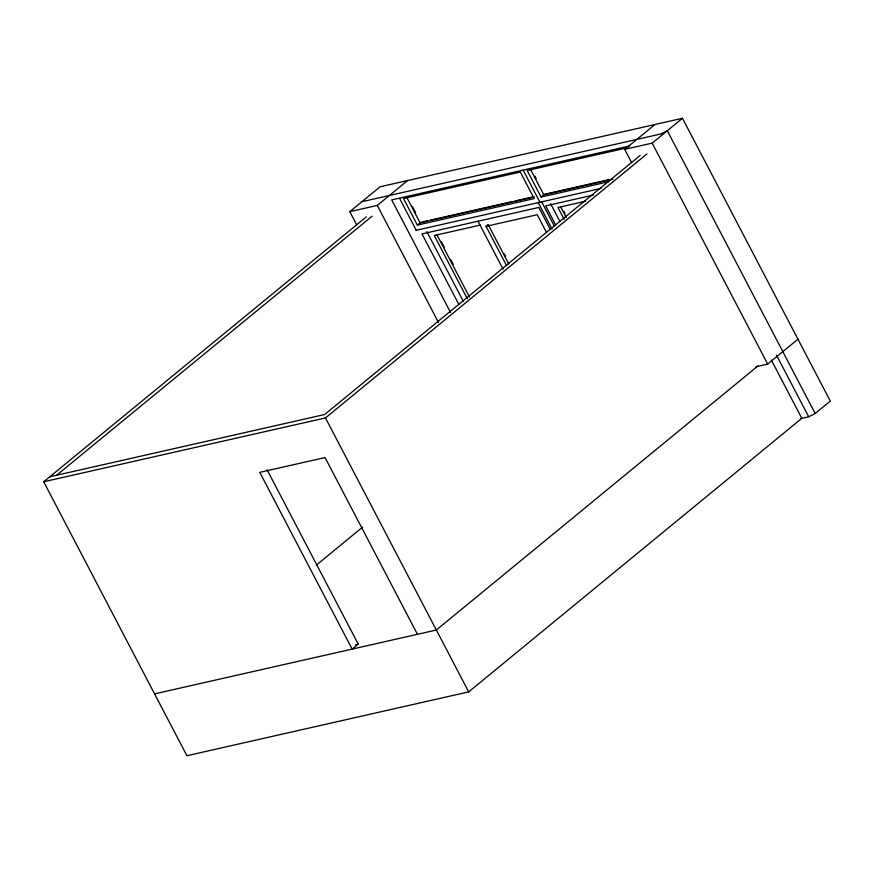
<?xml version="1.0" encoding="UTF-8"?>
<svg xmlns="http://www.w3.org/2000/svg" width="874" height="874" viewBox="0 0 874 874"><rect width="100%" height="100%" fill="white"/><g stroke="black" fill="none" stroke-linecap="round" stroke-linejoin="round"><path stroke-width="1.31" d="M356.734 224.935L349.797 211.65L380.081 186.785L682.463 118.274L830.3 401.068L815.158 413.5L808.69 416.767L800.726 418.57M349.797 211.65L377.284 205.423L407.568 180.557M771.349 360.033L801.819 418.318L468.683 691.891L186.916 755.726L43.7 481.771L366.282 216.872M56.624 475.238L372.106 216.184M417.368 225.077L534.2 198.606L520.325 172.058L403.493 198.529L417.368 225.077L420.7 222.335M506.625 265.685L486.042 226.322L487.736 224.924M628.089 147.64L527.197 170.506L541.072 197.043L544.404 194.312L609.451 179.574M631.629 162.651L624.692 149.367L654.976 124.501M624.692 149.367L652.179 143.139L682.463 118.274M640.118 155.452L324.647 414.516L49.752 476.8M43.7 481.771L325.467 417.936L647 153.89M316.279 565.172L362.699 527.044M267.073 469.786L358.22 644.127L352.156 649.098L259.764 472.353L325.041 457.561L417.444 634.306M757.889 365.988L436.344 630.023L154.578 693.869M755.89 366.741L767.678 364.076L797.962 339.199M361.912 201.708L660.853 133.973L667.321 130.707L815.158 413.5M629.804 145.947L391.705 199.895L450.525 312.411M422.033 222.04L427.342 220.838M429.997 220.237L512.306 201.588M514.961 200.987L532.222 197.076M534.265 196.967L420.099 222.837L406.847 197.502M612.838 179.17L543.803 194.804L530.551 169.469M541.072 197.043L608.785 181.705M415.849 230.365L601.126 188.38M593.49 195.055L545.693 205.882L555.722 225.077M480.219 225.121L434.28 235.521L467.328 298.755M585.547 201.249L557.973 207.499L564.211 219.429M486.042 226.322L537.248 214.72L546.6 232.615M355.565 644.728L358.22 644.127M776.473 355.128L808.69 416.767M652.179 143.139L767.678 364.076M563.817 211.224L565.063 213.617M560.715 206.952L566.33 217.692M550.554 203.598L559.961 221.592M534.943 176.209L536.199 178.624M541.662 201.85L554.269 225.962M523.297 170.397L539.946 202.244M538.231 202.637L552.084 229.141M550.107 229.032L538.821 207.444L421.989 233.915L458.981 304.676M504.364 253.908L505.609 256.29M488.162 224.574L508.744 263.948M478.002 221.22L503.074 269.192M441.37 241.639L444.484 247.604M450.722 259.534L453.213 264.309M437.022 234.975L469.447 297.018M426.862 231.632L463.22 301.191M412.506 206.657L415.653 212.688M399.593 198.431L416.243 230.266M377.284 205.423L438.508 322.528M325.467 417.936L468.683 691.891"/></g></svg>
